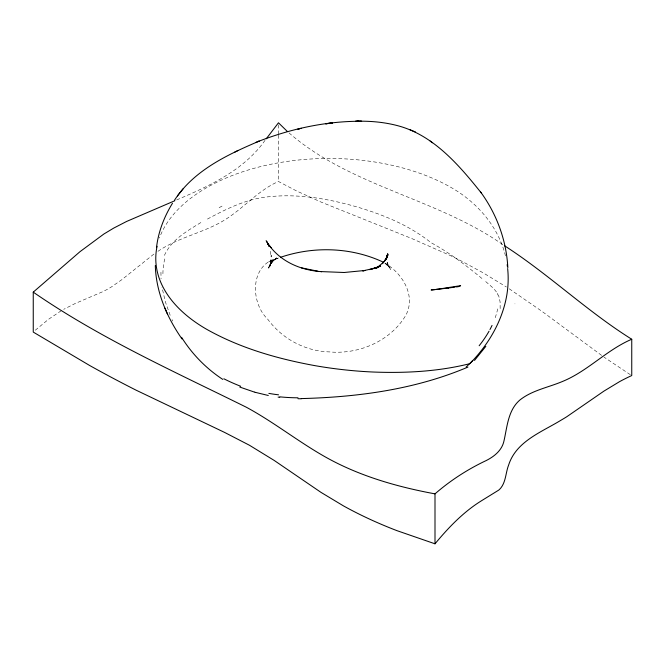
<?xml version="1.0" encoding="UTF-8"?>
<svg xmlns="http://www.w3.org/2000/svg" width="665" height="665" viewBox="0 0 665 665"><rect width="100%" height="100%" fill="white"/><g stroke="black" fill="none" stroke-linecap="round" stroke-linejoin="round"><path stroke-width="0.5" stroke-dasharray="3.33 2.49" d="M160.947 272.234L161.046 278.793M500.155 308.602L500.088 301.96L499.174 297.23M164.421 255.402C171.528 239.458 187.746 230.713 201.894 221.91M265.036 140.323C243.731 170.564 209.275 185.976 176.375 200.065M273.639 260.555L269.458 265.784L272.567 261.071L268.319 267.646L271.403 262.791L269.491 266.374L271.769 261.054L268.751 268.228L270.988 262.791L269.882 266.366L271.303 260.647L270.73 264.146L271.187 255.244L271.262 256.973L269.832 248.876M269.716 264.495L276.964 257.413L273.082 261.021L276.823 257.862L272.276 260.597L277.056 258.336C249.89 264.811 250.206 302.542 267.746 319.225C282.184 338.892 305.21 351.236 329.599 351.918C358.95 354.586 390.746 340.987 405.899 315.152C416.207 295.509 402.242 273.207 384.927 263.141M35.295 330.222L48.52 319.308L61.005 310.896M153.873 254.088L121.811 279.699L111.329 286.989A111.828 64.563 0 0 1 102.984 291.594L75.295 303.456L63.69 309.333M157.946 251.328C179.592 236.416 206.64 232.434 228.319 217.605C245.41 206.125 259.317 189.849 278.477 181.495L296.382 190.872L320.846 201.985L411.56 238.444L450.03 255.41A464.311 268.07 0 0 1 461.643 261.154L483.156 272.833L506.406 286.981M207.447 219.059C226.815 208.669 247.147 198.594 269.383 196.699C299.1 193.606 329.034 198.885 357.546 207.106C383.655 214.853 409.474 225.46 430.887 242.584C449.848 252.85 466.971 266.083 483.53 279.799M277.056 258.336L268.17 262.093L279.225 257.737L273.515 259.824M630.329 374.678L604.036 357.155M502.632 244.521C436.223 198.112 350.738 186.657 288.943 132.842M509.232 288.801L541.742 311.178L603.371 356.681M385.077 263.406L390.039 267.945L386.972 264.238L390.579 269.408L386.972 263.398L388.867 266.84L386.988 261.245M485.708 281.569L493.605 288.427L497.437 293.232M172.06 319.632L172.717 321.054M170.182 315.301L165.344 301.794L161.986 287.28M505.467 255.867C498.343 226.674 477.304 202.501 451.568 187.754A173.266 100.033 0 0 0 279.583 162.617A173.266 100.033 0 0 0 159.459 237.995M387.155 262.11L387.387 263.847L387.08 261.237M278.477 124.854L278.477 134.122M278.477 135.153L278.477 181.495M222.035 206.1A111.288 8.853 -30.4 0 1 217.879 208.353M497.653 308.901A192.119 98.545 -13.9 0 1 494.494 319.657M498.26 294.928A85.993 38.512 -37.6 0 1 499.107 297.272M497.254 293.348A86.841 39.135 -35.8 0 1 497.969 295.11M514.959 303.789A208.777 4.655 37.4 0 1 514.885 303.863M162.925 273.722A91.92 45.386 58.6 0 1 165.535 256.599"/><path stroke-width="1" d="M386.93 257.297L386.972 255.252L386.905 256.989M156.499 247.621C158.295 231.852 164.164 216.715 172.484 203.257M386.839 257.904L387.678 253.706L386.88 257.712M387.321 255.476L386.157 258.934L388.052 254.579L385.775 259.782L387.288 256.349L384.195 261.387M174.446 200.298C193.823 170.34 227.463 154.654 259.184 141.113L255.959 142.352M485.841 346.332L474.511 360.413M266.249 138.802L278.477 122.801L287.471 131.587M183.124 188.785L177.439 195.934M174.853 200.722L126.608 221.453L113.682 228.112L103.823 234.055L79.983 251.678L33.25 292.135L33.25 332.084L89.75 365.55A1265.994 730.918 0 0 0 136.159 390.205L224.554 432.4L249.45 445.251L274.146 460.404L321.02 492.391L343.439 505.874A383.082 221.171 0 0 0 396.889 530.628L435.001 543.812C446.722 529.697 459.424 516.156 474.411 505.458A159.226 91.928 0 0 1 481.909 500.496L498.733 490.105A31.147 17.988 0 0 0 500.969 487.802C506.007 481.244 505.708 472.458 508.642 465.01C516.223 441.302 541.46 432.175 560.919 420.263A273.066 157.655 0 0 0 566.763 416.747L603.97 391.087L619.564 381.644A190.971 110.257 0 0 1 631.75 375.55L631.75 339.25C586.979 311.262 548.75 274.213 504.369 245.643M382.932 262.949L385.609 259.749L382.25 263.714M382.816 262.891L376.207 268.303L379.491 266.357L374.794 268.336L380.654 266.025L369.665 269.633L375.742 267.953L362.741 270.896L365.285 270.439L344.179 272.492L320.962 271.586L321.594 271.669C301.744 270.347 282.168 262.467 269.857 246.258L271.079 247.713L267.421 242.916M459.598 286.316L460.604 285.651L436.938 289.358L448.301 288.028M435.001 543.812L435.001 493.862C449.789 480.995 466.298 470.205 483.921 461.643C493.031 457.52 502.083 450.928 504.078 440.479C507.245 426.365 508.16 409.973 520.005 399.914C532.283 390.23 548.16 387.512 562.291 381.552C587.677 371.261 606.555 349.973 631.75 339.25M234.745 152.144L237.979 150.514M467.927 367.088C415.409 389.407 357.961 397.155 301.295 398.584M257.762 141.653C290.771 128.811 326.133 121.063 361.644 121.254L355.459 121.279L358.477 121.213L356.972 121.238M280.697 257.247C313.963 245.992 351.502 247.214 383.397 262.209M301.262 128.279L297.878 129.135L299.74 128.678M458.567 286.632L456.389 286.939M455.109 287.122L451.577 287.604M448.559 287.995L448.11 288.053L451.202 287.654M431.527 289.948L437.088 289.341L431.12 289.99M358.477 121.205C372.126 121.022 385.866 122.402 399.05 126.059C434.021 135.81 459.34 165.477 481.161 192.8M278.103 397.096L279.749 397.304M317.887 271.212L301.461 267.854M268.303 395.484L255.518 392.392M435.001 493.862C395.8 486.605 356.822 475.325 322.184 455.134C296.341 440.147 272.775 421.535 246.474 407.304C174.08 371.452 99.974 338.261 33.25 292.135M255.152 392.284L254.437 392.076M254.08 391.976L239.791 387.063M410.006 129.742L415.442 131.986M222.817 379.424C206.233 368.593 192.077 354.121 181.578 337.321M430.189 141.063L432.416 142.767M480.421 191.753C496.622 213.723 506.456 240.389 507.827 267.696M181.994 338.959C166.965 317.388 156.009 292.06 155.311 265.476M266.125 240.672L268.909 245.51L267.721 243.398M266.698 241.279L269.225 246.524L268.294 244.529M164.945 308.186L167.389 313.897M507.162 264.645A217.447 144.737 -9.1 0 1 507.428 266.615M507.653 268.585A217.447 144.737 -9.1 0 1 506.888 294.595C502.482 320.946 488.384 344.836 469.781 363.697C438.135 371.594 405.284 373.289 372.799 372.009A217.447 102.817 7.7 0 1 315.227 365.7C277.546 358.842 240.057 348.128 206.532 329.225A173.266 100.033 0 0 1 157.073 246.299M472.773 360.43A145.992 61.513 -22.8 0 1 466.157 367.005M492.034 325.434A192.119 98.545 -13.9 0 1 489.964 329.532M489.058 331.17A192.119 98.545 -13.9 0 1 479.149 345.75M240.688 386.274A141.687 78.437 5.3 0 1 223.839 378.776M278.544 394.819A161.171 149.575 -32.5 0 1 268.843 393.381M297.995 397.803A195.718 188.76 -65.2 0 1 279.807 396.839M301.295 398.776A239.491 231.636 -75.2 0 1 297.97 398.717M329.05 123.324L325.734 123.831L332.558 122.95L329.05 123.324"/></g></svg>
